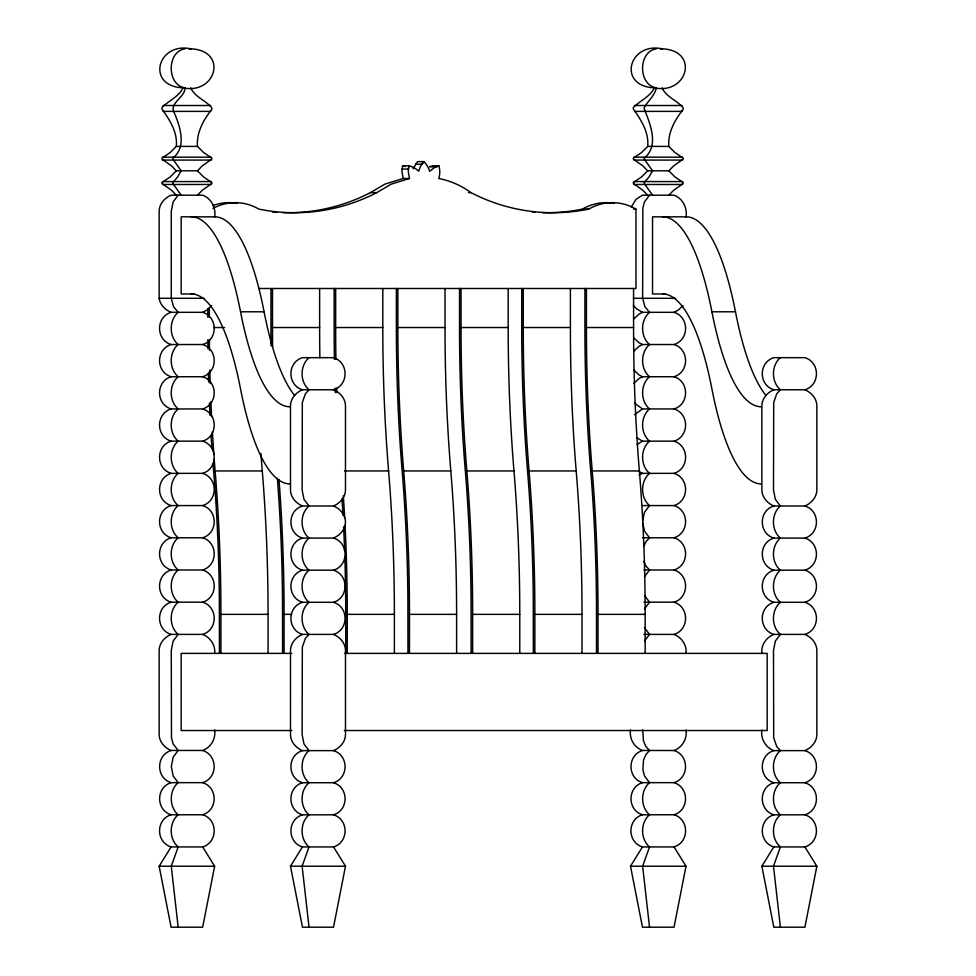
<?xml version="1.0" encoding="UTF-8"?>
<svg xmlns="http://www.w3.org/2000/svg" width="976" height="976" viewBox="0 0 976 976"><rect width="100%" height="100%" fill="white"/><g stroke="black" fill="none" stroke-linecap="round" stroke-linejoin="round"><path stroke-width="1.46" d="M190.723 87.84C194.858 97.319 206.339 100.577 211.829 107.921A3.562 3.087 90 0 1 211.731 109.495C203.459 119.914 196.383 132.504 197.457 146.4L203.533 152.476L211.755 158.1A1.72 1.501 -90 0 1 211.768 159.137L202.252 165.908L197.457 170.8L176.314 170.8L171.532 165.908L162.016 159.137A1.72 1.501 -90 0 1 162.028 158.1L170.251 152.476L176.314 146.4C177.705 132.175 169.629 119.853 161.943 108.97A3.562 3.087 -90 0 1 162.053 107.409C168.397 100.857 178.645 96.892 183.049 87.84C216.452 94.892 228.201 50.349 190.723 48.8C157.331 41.748 145.57 86.291 183.049 87.84M662.094 87.84C666.23 97.319 677.71 100.577 683.2 107.921A3.562 3.087 -90 0 1 683.102 109.495C674.831 119.914 667.755 132.504 668.828 146.4L674.904 152.476L683.127 158.1A1.72 1.501 -90 0 1 683.139 159.137L673.623 165.908L668.828 170.8L647.686 170.8L642.903 165.908L633.387 159.137A1.72 1.501 -90 0 1 633.4 158.1L641.622 152.476L647.686 146.4C649.077 132.175 641 119.853 633.314 108.97A3.562 3.087 -90 0 1 633.424 107.409C639.768 100.857 650.016 96.892 654.42 87.84C687.824 94.892 699.572 50.349 662.094 48.8C628.703 41.748 616.942 86.291 654.42 87.84M642.708 520.574L644.502 512.254L649.54 505.568C640.293 497.748 640.293 481.18 649.54 473.36C640.293 465.54 640.293 448.972 649.54 441.152C640.293 433.332 640.293 416.764 649.54 408.944C640.293 401.124 640.293 384.556 649.54 376.736C640.293 368.916 640.293 352.348 649.54 344.528C640.293 336.708 640.293 320.14 649.54 312.32L644.831 306.549L642.635 298.302L642.855 208.022L644.502 201.886L649.54 195.2M347.249 653.395L347.249 614.355A470.286 121.719 90 0 0 345.053 525.332C347.114 517.036 341.027 508.972 333.536 505.983L302.45 505.983C295.984 503.299 290.543 497.199 290.494 489.94L290.494 405.821C290.543 398.55 295.984 392.45 302.45 389.766L333.536 389.766C339.99 392.45 345.431 398.55 345.48 405.821L345.48 489.94C345.431 497.199 339.99 503.299 333.536 505.983M402.551 165.774L401.917 171.434L403.161 178.486L409.481 178.486L408.236 171.434L408.859 165.774L402.551 165.774A20.984 20.264 -90 0 1 405.235 166.591M202.679 846.936L214.635 866.212L202.679 927.2L171.093 927.2L159.149 866.212L171.093 846.936L202.679 846.936C218.002 842.264 218.063 819.474 202.752 814.765L171.032 814.765C155.709 819.474 155.77 842.264 171.093 846.936M333.536 846.936L345.48 866.212L333.536 927.2L302.45 927.2L290.494 866.212L302.45 846.936L333.536 846.936C348.896 842.3 348.896 819.462 333.536 814.826L302.45 814.826C287.09 819.462 287.09 842.3 302.45 846.936M674.05 846.936L686.006 866.212L674.05 927.2L642.464 927.2L630.52 866.212L642.464 846.936L674.05 846.936C689.373 842.264 689.434 819.474 674.123 814.765L642.403 814.765C627.08 819.474 627.141 842.264 642.464 846.936M804.907 846.936L816.851 866.212L804.907 927.2L773.822 927.2L761.866 866.212L773.822 846.936L804.907 846.936C820.267 842.3 820.267 819.462 804.907 814.826L773.822 814.826C758.462 819.462 758.462 842.3 773.822 846.936M631.24 206.961L636.132 199.238L642.464 195.2L674.05 195.2C682.956 198.506 687.58 208.156 686.006 217.306M345.114 525.32C343.711 531.212 338.989 535.751 333.536 538.093L302.45 538.093C287.09 533.457 287.09 510.619 302.45 505.983M643.818 546.438L645.88 541.814L649.54 537.776L644.502 531.09L642.708 522.77M413.068 168.763L417.533 161.613L423.852 161.613A20.984 20.264 -90 0 1 429.66 171.349L433.783 168.043L438.834 165.774A20.984 20.264 -90 0 1 439.163 177.217L438.736 178.571L440.481 178.852A84.278 81.411 -90 0 1 470.981 192.638A189.978 183.5 -90 0 0 588.833 209.096A49.434 47.751 90 0 1 635.962 209.096L635.962 288.493L258.628 288.493M644.502 576.67L649.54 569.984L645.88 565.946L643.818 561.322M644.502 608.878L649.54 602.192L644.502 595.506M644.502 641.086L649.54 634.4L644.502 627.714M211.633 305.512L207.205 309.843L202.679 312.32L171.093 312.32C165.188 309.953 160.027 304.793 159.149 298.302L159.149 211.304C159.198 204.033 164.627 197.908 171.093 195.2L202.679 195.2C211.585 198.506 216.208 208.156 214.635 217.306M683.005 305.512L678.576 309.843L674.05 312.32L642.464 312.32L636.633 308.831L633.339 305.293M197.457 195.2L202.252 190.308L211.768 183.537A1.72 1.501 -90 0 0 211.755 182.5L203.533 176.876L197.457 170.8M668.828 195.2L673.623 190.308L683.139 183.537A1.72 1.501 -90 0 0 683.127 182.5L674.904 176.876L668.828 170.8M176.314 170.8L170.251 176.876L162.028 182.5A1.72 1.501 -90 0 0 162.016 183.537L171.532 190.308L176.314 195.2M647.686 170.8L641.622 176.876L633.4 182.5A1.72 1.501 -90 0 0 633.387 183.537L642.903 190.308L647.686 195.2M633.741 319.006L639.073 314.101L642.464 312.32M633.741 351.214L639.073 346.309L642.464 344.528L674.05 344.528C689.41 339.843 689.41 317.005 674.05 312.32M633.741 383.422L639.073 378.517L642.464 376.736L674.05 376.736C689.41 372.051 689.41 349.213 674.05 344.528M634.534 414.751L642.464 408.944L674.05 408.944C689.41 404.259 689.41 381.421 674.05 376.736M178.169 195.2L173.13 201.886L171.264 211.304L171.264 298.302L173.46 306.549L178.169 312.32C168.909 320.14 168.909 336.708 178.169 344.528C168.909 352.348 168.909 368.916 178.169 376.736C168.909 384.556 168.909 401.124 178.169 408.944C168.909 416.764 168.909 433.332 178.169 441.152C168.909 448.972 168.909 465.54 178.169 473.36C168.909 481.18 168.909 497.748 178.169 505.568C168.909 513.388 168.909 529.956 178.169 537.776C168.909 545.596 168.909 562.164 178.169 569.984C168.909 577.804 168.909 594.372 178.169 602.192C168.909 610.012 168.909 626.58 178.169 634.4L173.13 641.086L171.264 650.504L171.483 737.844L173.13 743.907L178.169 750.459L173.167 757.169L171.312 766.587L173.167 776.005L178.169 782.654C168.982 790.462 168.97 806.92 178.132 814.765C168.909 822.597 168.933 839.116 178.169 846.936L171.264 866.212L178.169 927.2M309.026 357.667C299.766 365.439 299.766 381.982 309.026 389.766L305.366 393.779L302.328 402.539L302.121 489.94L303.975 499.334L309.026 505.983C299.766 513.766 299.766 530.31 309.026 538.093C299.766 545.865 299.766 562.42 309.026 570.191C299.766 577.975 299.766 594.518 309.026 602.302C299.766 610.073 299.766 626.616 309.026 634.4L305.366 638.414L302.328 647.173L302.121 734.574L303.975 743.968L309.026 750.629C299.766 758.401 299.766 774.944 309.026 782.728C299.766 790.499 299.766 807.054 309.026 814.826C299.766 822.609 299.766 839.153 309.026 846.936L302.121 866.212L309.026 927.2M780.397 357.667C771.138 365.439 771.138 381.982 780.397 389.766L776.737 393.779L773.7 402.539L773.492 489.94L775.347 499.334L780.397 505.983C771.138 513.766 771.138 530.31 780.397 538.093C771.138 545.865 771.138 562.42 780.397 570.191C771.138 577.975 771.138 594.518 780.397 602.302C771.138 610.073 771.138 626.616 780.397 634.4L775.347 641.061L773.492 650.455L773.7 737.844L776.737 746.603L780.397 750.629C771.138 758.401 771.138 774.944 780.397 782.728C771.138 790.499 771.138 807.054 780.397 814.826C771.138 822.609 771.138 839.153 780.397 846.936L773.492 866.212L780.397 927.2M637.108 444.434L642.464 441.152L674.05 441.152C689.41 436.467 689.41 413.629 674.05 408.944M282.601 212.634A189.978 183.5 90 0 0 370.392 192.638L384.959 184.11L403.161 178.486M212.927 208.413A49.434 47.751 90 0 1 258.872 209.096A189.978 183.5 -90 0 0 376.712 192.638L391.266 184.11L409.481 178.486M171.093 312.32C155.733 317.005 155.733 339.843 171.093 344.528L202.679 344.528C218.038 339.843 218.038 317.005 202.679 312.32M171.093 344.528C155.733 349.213 155.733 372.051 171.093 376.736L202.679 376.736C218.038 372.051 218.038 349.213 202.679 344.528M171.093 376.736C155.733 381.421 155.733 404.259 171.093 408.944L202.679 408.944C218.038 404.259 218.038 381.421 202.679 376.736M171.093 408.944C155.733 413.629 155.733 436.467 171.093 441.152L202.679 441.152C218.038 436.467 218.038 413.629 202.679 408.944M171.093 441.152C155.733 445.837 155.733 468.675 171.093 473.36L202.679 473.36C218.038 468.675 218.038 445.837 202.679 441.152M171.093 473.36C155.733 478.045 155.733 500.883 171.093 505.568L202.679 505.568C218.038 500.883 218.038 478.045 202.679 473.36M171.093 505.568C155.733 510.253 155.733 533.091 171.093 537.776L202.679 537.776C218.038 533.091 218.038 510.253 202.679 505.568M171.093 537.776C155.733 542.461 155.733 565.299 171.093 569.984L202.679 569.984C218.038 565.299 218.038 542.461 202.679 537.776M171.093 569.984C155.733 574.669 155.733 597.507 171.093 602.192L202.679 602.192C218.038 597.507 218.038 574.669 202.679 569.984M171.093 602.192C155.733 606.877 155.733 629.715 171.093 634.4L202.679 634.4C218.038 629.715 218.038 606.877 202.679 602.192M171.093 634.4C164.627 637.108 159.198 643.233 159.149 650.504L159.149 734.599C159.198 741.809 164.651 747.848 171.093 750.459L202.679 750.459C210.987 747.421 216.038 738.637 214.635 729.914M639.073 475.141L642.464 473.36L674.05 473.36C689.41 468.675 689.41 445.837 674.05 441.152M171.093 750.52C155.953 755.07 155.709 777.97 171.093 782.654L202.679 782.654C217.965 777.957 217.965 755.217 202.679 750.52M642.464 505.568L674.05 505.568C689.41 500.883 689.41 478.045 674.05 473.36M171.093 782.654C155.855 787.339 155.794 810.031 171.032 814.765M642.464 537.776L674.05 537.776C689.41 533.091 689.41 510.253 674.05 505.568M202.752 814.765C217.99 810.031 217.916 787.339 202.679 782.654M643.989 569.984L674.05 569.984C689.41 565.299 689.41 542.461 674.05 537.776M643.989 602.192L674.05 602.192C689.41 597.507 689.41 574.669 674.05 569.984M643.989 634.4L674.05 634.4C689.41 629.715 689.41 606.877 674.05 602.192M642.464 750.52C627.324 755.07 627.08 777.97 642.464 782.654L674.05 782.654C689.337 777.957 689.337 755.217 674.05 750.52L642.464 750.459C634.156 747.421 629.117 738.637 630.52 729.914M642.464 782.654C627.226 787.339 627.165 810.031 642.403 814.765M674.123 814.765C689.361 810.031 689.288 787.339 674.05 782.654M333.536 389.766C348.896 385.13 348.896 362.303 333.536 357.667L302.45 357.667C287.09 362.303 287.09 385.13 302.45 389.766M302.45 538.093C287.09 542.729 287.09 565.555 302.45 570.191L333.536 570.191C348.896 565.555 348.896 542.729 333.536 538.093M302.45 570.191C287.09 574.827 287.09 597.666 302.45 602.302L333.536 602.302C348.896 597.666 348.896 574.827 333.536 570.191M302.45 602.302C287.09 606.938 287.09 629.764 302.45 634.4L333.536 634.4C348.896 629.764 348.896 606.938 333.536 602.302M302.45 634.4C295.984 637.084 290.543 643.184 290.494 650.455L290.494 734.574C290.543 741.833 295.984 747.933 302.45 750.629L333.536 750.629C339.99 747.933 345.431 741.833 345.48 734.574L345.48 650.455C345.431 643.184 339.99 637.084 333.536 634.4M773.822 389.766C767.356 392.45 761.927 398.55 761.866 405.821L761.866 489.94C761.927 497.199 767.356 503.299 773.822 505.983L804.907 505.983C811.361 503.299 816.802 497.199 816.851 489.94L816.851 405.821C816.802 398.55 811.361 392.45 804.907 389.766L773.822 389.766C758.462 385.13 758.462 362.303 773.822 357.667L804.907 357.667C820.267 362.303 820.267 385.13 804.907 389.766M302.45 750.629C287.09 755.265 287.09 778.092 302.45 782.728L333.536 782.728C348.896 778.092 348.896 755.265 333.536 750.629M773.822 505.983C758.462 510.619 758.462 533.457 773.822 538.093L804.907 538.093C820.267 533.457 820.267 510.619 804.907 505.983M302.45 782.728C287.09 787.364 287.09 810.19 302.45 814.826M773.822 538.093C758.462 542.729 758.462 565.555 773.822 570.191L804.907 570.191C820.267 565.555 820.267 542.729 804.907 538.093M773.822 570.191C758.462 574.827 758.462 597.666 773.822 602.302L804.907 602.302C820.267 597.666 820.267 574.827 804.907 570.191M333.536 814.826C348.896 810.19 348.896 787.364 333.536 782.728M773.822 602.302C758.462 606.938 758.462 629.764 773.822 634.4L804.907 634.4C820.267 629.764 820.267 606.938 804.907 602.302M773.822 634.4C766.221 637.365 760.829 645.197 761.866 653.456M773.822 750.629C758.462 755.265 758.462 778.092 773.822 782.728L804.907 782.728C820.267 778.092 820.267 755.265 804.907 750.629L773.822 750.629C765.574 747.506 760.511 738.771 761.866 730.06M804.907 750.629C811.361 747.933 816.802 741.833 816.851 734.574L816.851 650.455C816.802 643.184 811.361 637.084 804.907 634.4M773.822 782.728C758.462 787.364 758.462 810.19 773.822 814.826M804.907 814.826C820.267 810.19 820.267 787.364 804.907 782.728M674.05 750.52C682.248 747.409 687.446 738.686 686.006 729.914M185.074 48.8C166.591 51.46 166.591 85.18 185.074 87.84C184.976 97.734 168.543 103.078 174.35 112.948C180.328 126.953 186.721 146.925 172.935 158.1A1.72 0.866 -90 0 0 172.923 159.137L181.182 170.8L177.681 176.876L172.935 182.5A1.72 0.866 -90 0 0 172.923 183.537L181.182 195.2M656.445 48.8C637.962 51.46 637.962 85.18 656.445 87.84C654.615 95.648 648.003 100.979 644.319 107.409A3.562 1.781 -90 0 0 644.258 108.97C650.248 124.098 659.386 145.656 644.306 158.1A1.72 0.866 -90 0 0 644.294 159.137L652.554 170.8L649.052 176.876L644.306 182.5A1.72 0.866 -90 0 0 644.294 183.537L652.554 195.2M163.09 105.506L210.694 105.506M634.461 105.506L682.065 105.506M163.09 111.386L210.694 111.386M634.461 111.386L682.065 111.386M176.314 146.4L197.457 146.4M647.686 146.4L668.828 146.4M162.565 157.173L211.206 157.173M633.936 157.173L682.578 157.173M162.528 160.076L211.243 160.076M633.9 160.076L682.614 160.076M415.495 164.2L421.815 164.2L423.852 161.613L420.571 166.188L418.606 171.19A20.984 20.264 -90 0 0 408.859 165.774L408.346 169.068L402.039 169.068M162.565 181.573L211.206 181.573M633.936 181.573L682.578 181.573M162.528 184.476L211.243 184.476M633.9 184.476L682.614 184.476M370.392 192.638L376.712 192.638M468.456 192.638L470.981 192.638M542.375 212.67A189.978 183.5 -90 0 0 582.513 209.096L588.833 209.096M633.436 209.096L635.962 209.096M194.419 293.959L181.17 293.959L181.17 216.831L214.842 216.831A238.193 61.647 90 0 1 264.093 311.795A238.193 61.647 -90 0 0 294.63 395.512M665.791 293.959L652.541 293.959L652.541 216.831L686.213 216.831A238.193 61.647 -90 0 1 735.465 311.795A238.193 61.647 90 0 0 766.001 395.512M159.149 298.302L204.167 298.302M633.339 298.302L675.538 298.302M191.272 216.831A238.193 61.647 -90 0 1 240.535 311.795L264.093 311.795M662.643 216.831A238.193 61.647 -90 0 1 711.907 311.795L735.465 311.795M213.89 327.533L224.541 327.533M272.499 288.493L272.499 327.533L319.628 327.533L319.677 339.685A470.286 121.719 -90 0 0 319.884 357.875M335.659 288.493L335.659 327.533L382.799 327.533L382.836 339.685A470.286 121.719 -90 0 0 385.386 423.999L386.069 435.857A470.286 121.719 -90 0 0 388.594 470.944A470.286 121.719 -90 0 1 394.389 614.355L394.389 653.395M397.879 288.493L397.879 327.533L445.019 327.533L445.056 339.685A470.286 121.719 90 0 0 447.606 423.999L448.289 435.857A470.286 121.719 -90 0 0 450.814 470.944A470.286 121.719 90 0 1 456.609 614.355L456.609 653.395M461.038 288.493L461.038 327.533L508.179 327.533L508.215 339.685A470.286 121.719 90 0 0 510.765 423.999L511.448 435.857A470.286 121.719 -90 0 0 513.974 470.944A470.286 121.719 -90 0 1 519.769 614.355L519.769 653.395M523.258 288.493L523.258 327.533L570.399 327.533L570.435 339.685A470.286 121.719 -90 0 0 572.985 423.999L573.668 435.857A470.286 121.719 -90 0 0 576.194 470.944A470.286 121.719 -90 0 1 582.001 614.355L582.001 653.395M586.43 288.493L586.43 327.533L633.57 327.533L633.607 339.685A470.286 121.719 90 0 0 636.157 423.999L636.84 435.857A470.286 121.719 -90 0 0 639.365 470.944A470.286 121.719 -90 0 1 645.16 614.355L645.16 653.395M214.208 459.33L215.123 470.944L262.263 470.944A470.286 121.719 90 0 1 268.058 614.355L268.058 653.395M344.491 470.944L388.594 470.944M397.879 327.533L397.915 339.685A470.286 121.719 90 0 0 400.465 423.999L401.148 435.857A470.286 121.719 -90 0 0 403.674 470.944L450.814 470.944M461.038 327.533L461.087 339.685A470.286 121.719 90 0 0 463.624 423.999L464.32 435.857A470.286 121.719 90 0 0 466.845 470.944L513.974 470.944M523.258 327.533L523.307 339.685A470.286 121.719 -90 0 0 525.857 423.999L526.54 435.857A470.286 121.719 90 0 0 529.065 470.944L576.194 470.944M586.43 327.533L586.466 339.685A470.286 121.719 -90 0 0 589.016 423.999L589.699 435.857A470.286 121.719 -90 0 0 592.225 470.944L639.365 470.944M215.123 470.944A470.286 121.719 -90 0 1 220.93 614.355L268.058 614.355M278.99 479.643A470.286 121.719 -90 0 1 284.089 614.355L291.69 614.355M347.249 614.355L394.389 614.355M403.674 470.944A470.286 121.719 90 0 1 409.469 614.355L456.609 614.355M466.845 470.944A470.286 121.719 -90 0 1 472.64 614.355L519.769 614.355M529.065 470.944A470.286 121.719 -90 0 1 534.86 614.355L582.001 614.355M592.225 470.944A470.286 121.719 90 0 1 598.02 614.355L645.16 614.355M291.69 653.395L181.17 653.395L181.17 730.524L291.885 730.524M344.455 653.395L767.173 653.395L767.173 730.524L344.357 730.524M159.149 866.212L214.635 866.212M290.494 866.212L345.48 866.212M630.52 866.212L686.006 866.212M761.866 866.212L816.851 866.212M660.081 48.8L662.46 49.239M188.71 48.8L191.089 49.239M642.464 344.528L639.073 342.747L633.741 337.842M642.464 376.736L639.073 374.955L633.741 370.05M642.464 408.944L634.534 403.137M642.464 441.152L637.108 437.87M639.073 471.579L642.464 473.36M674.05 634.4C681.651 637.389 687.043 645.234 686.006 653.505M202.679 634.4C210.279 637.389 215.672 645.234 214.635 653.505M649.54 927.2L642.635 866.212L649.54 846.936C640.305 839.116 640.28 822.597 649.504 814.765C640.341 806.92 640.354 790.462 649.54 782.654L644.538 776.005L642.891 769.869L643.513 760.133L645.917 754.521L649.54 750.52L645.892 746.518L643.477 740.979L642.635 729.914M213.036 463.685L213.61 470.944A470.286 121.719 90 0 1 216.135 506.044L216.818 517.89A470.286 121.719 90 0 1 219.368 602.216L219.405 653.395M213.866 454.511L212.365 431.782M211.084 435.857L211.853 447.63M343.003 515.304L342.466 506.044A470.286 121.719 -90 0 0 341.99 498.663M211.536 416.557L210.853 401.612M209.95 415.068L209.401 403.1M210.206 383.568L209.84 369.977M208.644 382.055L208.388 373.003M209.364 339.685L209.474 350.299M207.851 339.685L207.949 348.786M335.659 327.533L335.695 339.685A470.286 121.719 -90 0 0 335.939 359.388M272.499 327.533L272.536 339.685A470.286 121.719 -90 0 0 272.597 347.261M633.57 288.493L633.57 327.533M598.02 614.355L598.02 653.395M596.507 653.395L596.47 602.216A470.286 121.719 -90 0 0 593.92 517.89L593.237 506.044A470.286 121.719 90 0 0 590.712 470.944A470.286 121.719 -90 0 1 584.917 327.533L584.917 288.493M570.399 288.493L570.399 327.533M534.86 614.355L534.86 653.395M533.347 653.395L533.299 602.216A470.286 121.719 -90 0 0 530.749 517.89L530.066 506.044A470.286 121.719 90 0 0 527.54 470.944A470.286 121.719 -90 0 1 521.745 327.533L521.745 288.493M508.179 288.493L508.179 327.533M472.64 614.355L472.64 653.395M471.115 653.395L471.079 602.216A470.286 121.719 90 0 0 468.529 517.89L467.846 506.044A470.286 121.719 90 0 0 465.32 470.944A470.286 121.719 90 0 1 459.525 327.533L459.525 288.493M445.019 288.493L445.019 327.533M409.469 614.355L409.469 653.395M407.956 653.395L407.919 602.216A470.286 121.719 90 0 0 405.369 517.89L404.686 506.044A470.286 121.719 -90 0 0 402.161 470.944A470.286 121.719 -90 0 1 396.366 327.533L396.366 288.493M382.799 288.493L382.799 327.533M345.736 653.395L345.699 602.216A470.286 121.719 90 0 0 344.821 556.82M334.146 288.493L334.146 327.533A470.286 121.719 90 0 0 334.426 359.388M319.628 288.493L319.628 327.533M284.089 614.355L284.089 653.395M282.576 653.395L282.528 602.216A470.286 121.719 -90 0 0 279.99 517.89L279.295 506.044A470.286 121.719 -90 0 0 277.355 478.191M270.974 288.493L270.974 327.533A470.286 121.719 90 0 0 271.072 345.748M220.93 614.355L220.93 653.395M209.328 308.526L209.328 317.298M207.815 308.526L207.815 317.298M343.32 495.723A470.286 121.719 90 0 1 344.662 517.89M335.317 392.596A470.286 121.719 90 0 1 335.158 388.094M336.83 392.596A470.286 121.719 -90 0 1 336.671 388.094M343.613 526.82A470.286 121.719 90 0 1 344.626 550.793M212.878 205.546A49.434 47.751 90 0 1 237.156 203.386M582.513 209.096A49.434 47.751 90 0 1 614.258 203.386M262.263 470.944A470.286 121.719 90 0 1 260.909 453.498M276.842 212.353A189.978 183.5 90 0 1 272.524 212.024M535.177 212.341A189.978 183.5 -90 0 1 532.298 212.134M761.158 406.76A238.193 61.647 -90 0 1 711.907 311.795M662.643 293.959A238.193 61.647 90 0 1 711.907 388.924A238.193 61.647 90 0 0 761.158 483.889M289.787 406.76A238.193 61.647 -90 0 1 240.535 311.795M191.272 293.959A238.193 61.647 -90 0 1 240.535 388.924A238.193 61.647 90 0 0 289.787 483.889M429.916 166.737L435.821 166.957L438.834 165.774L432.514 165.774L429.916 166.737"/></g></svg>
